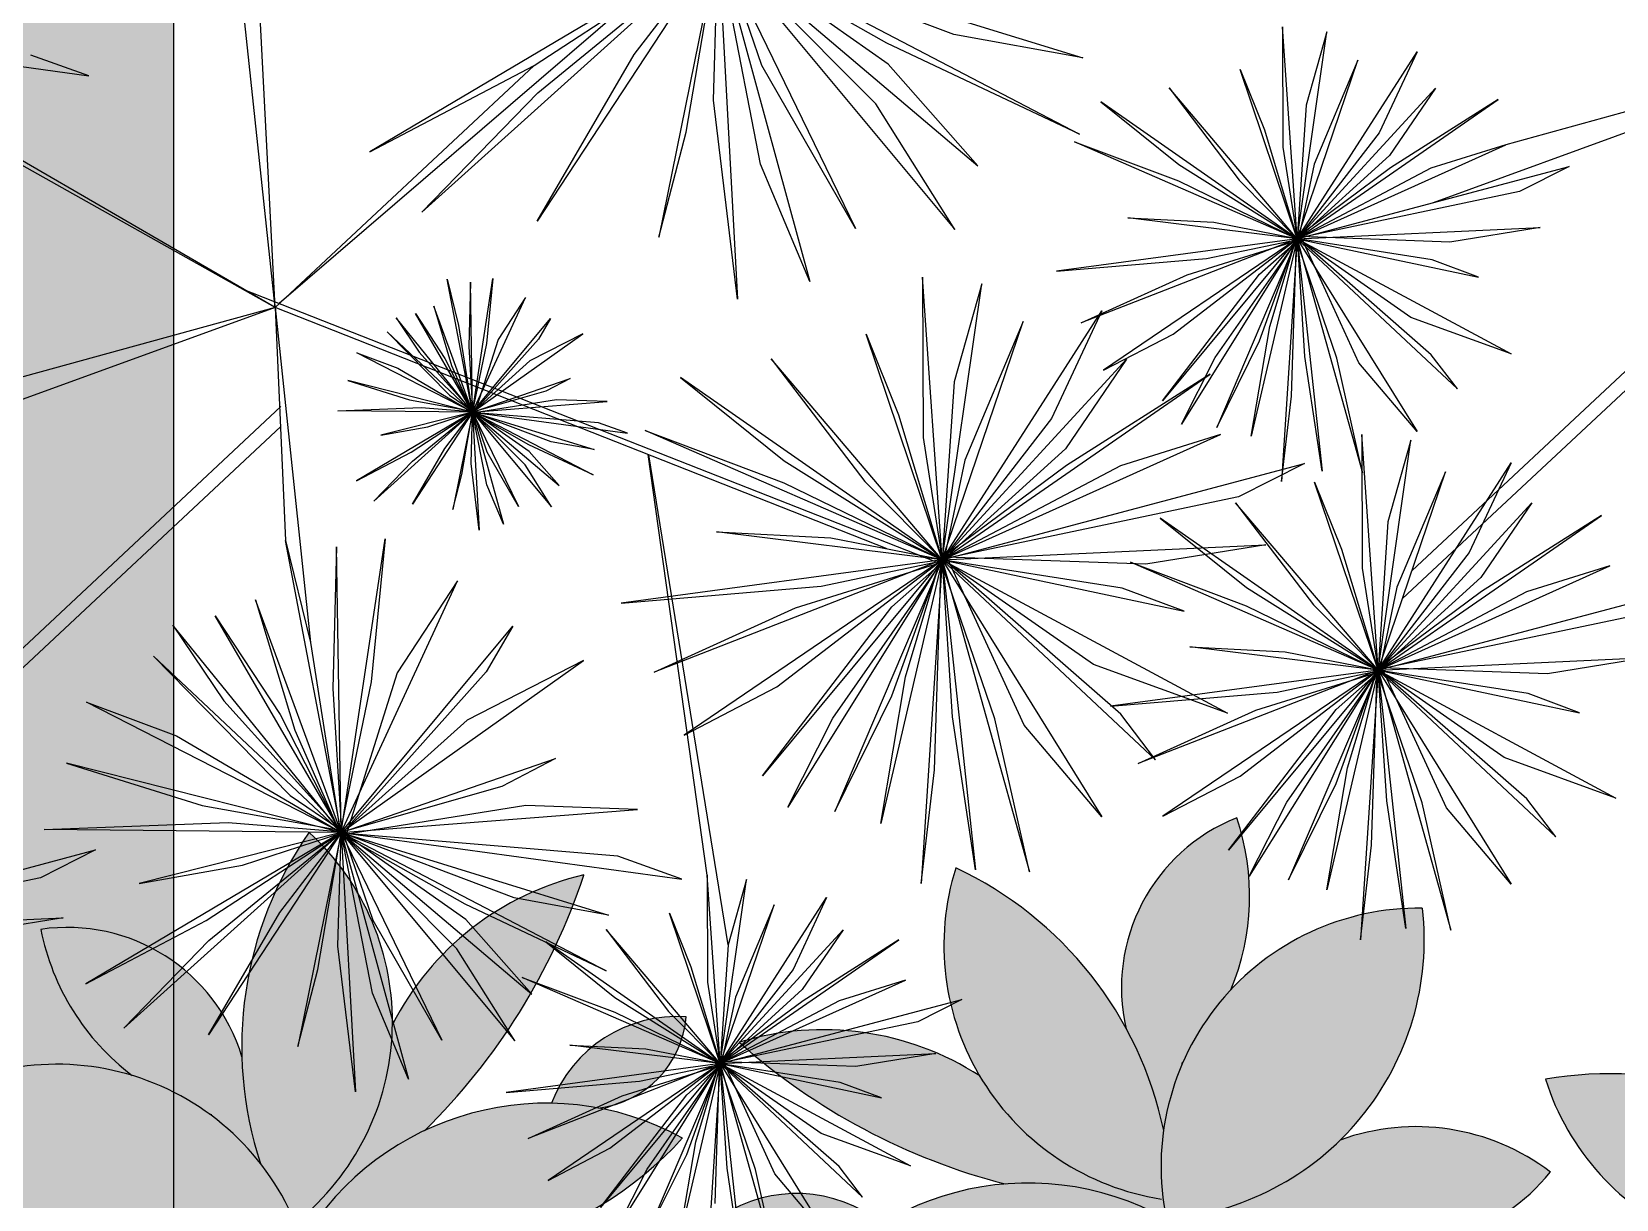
# Model space of a CAD drawing. Header units: inches. Extents: x 1559 to 2285, y -669 to 464.
# Drawn here: x 2061.4 to 2072.13, y 262.08 to 269.99 of the extents above; entities that cross this region are included whole.
import ezdxf

# ---------------------------------------------------------------- set-up
doc = ezdxf.new("R2010")
doc.units = ezdxf.units.IN
doc.header["$MEASUREMENT"] = 0

msp = doc.modelspace()

# ---------------------------------------------------------------- hatches: boundary and pattern name
at = {"true_color": 0x636466}
h = msp.add_hatch(dxfattribs=at)
h.set_pattern_fill('GRAVEL', color=251, scale=15)
h.set_pattern_definition([(228.012788, (-1644.2241, -1828.9148), (-120, -135), [2.01804, -199.78632]), (184.96974, (-1645.5741, -1830.4148), (180, 15), [3.46302, -342.83887]), (132.510447, (-1649.0241, -1830.7148), (150, -165), [2.44182, -241.74049]), (267.273689, (-1654.8741, -1834.4648), (15, 300), [3.15357, -312.20337]), (292.833654, (-1655.0241, -1837.6148), (-75, 180), [3.092325, -306.140597]), (357.273689, (-1653.8241, -1840.4648), (-300, 15), [3.15357, -312.20337]), (37.69424, (-1650.6741, -1840.6148), (-195, -150), [4.170435, -412.87273]), (72.255328, (-1647.3741, -1838.0648), (105, 330), [3.93732, -389.794822]), (121.429566, (-1646.1741, -1834.3148), (-120, 195), [3.16425, -313.261097]), (175.236358, (-1647.8241, -1831.6148), (165, -15), [3.61248, -177.01144]), (222.397438, (-1651.4241, -1831.3148), (-180, -165), [4.67172, -462.500625]), (138.814075, (-1640.0241, -1834.6148), (-105, 90), [1.594515, -157.85767]), (171.469234, (-1641.2241, -1833.5648), (195, -30), [3.033555, -300.32267]), (225, (-1644.224, -1833.115), (-2e-15, -15), [2.121315, -19.09189]), (203.19859, (-1645.2741, -1831.3148), (75, 30), [1.14237, -113.094227]), (291.80141, (-1646.324, -1831.7648), (-15, 45), [1.615545, -79.161927]), (30.963757, (-1645.724, -1833.2648), (45, 30), [2.623935, -84.840343]), (161.56505, (-1643.474, -1831.915), (30, -15), [1.897365, -45.5368]), (16.38954, (-1655.0241, -1831.7648), (150, 45), [2.658, -263.142677]), (70.346176, (-1652.4741, -1831.0148), (-60, -165), [2.229915, -220.761116]), (293.19859, (-1643.4741, -1828.9148), (-30, 75), [2.284725, -111.95187]), (343.61046, (-1642.5741, -1831.0148), (-150, 45), [2.658, -263.142677]), (339.443955, (-1655.0241, -1841.0648), (-75, 30), [2.5632, -125.596856]), (294.77514, (-1652.6241, -1841.9648), (-75, 165), [2.14767, -212.619646]), (66.80141, (-1643.3241, -1843.9148), (30, 75), [2.284725, -111.95187]), (17.354025, (-1642.4241, -1841.8148), (-195, -60), [2.514465, -248.931354]), (69.443955, (-1650.6741, -1843.9148), (-30, -75), [1.2816, -126.878456]), (101.30993, (-1644.224, -1843.9148), (-15, 60), [0.76485, -75.720443]), (165.96376, (-1644.374, -1843.1648), (45, -15), [3.092325, -58.75426]), (186.009006, (-1647.3741, -1842.4148), (150, 15), [2.86575, -283.708848]), (303.69007, (-1645.724, -1834.615), (-15, 30), [2.16333, -51.91994]), (353.157227, (-1644.5241, -1836.4148), (255, -30), [3.77691, -373.91344]), (60.945396, (-1640.7741, -1836.8648), (-60, -105), [1.54434, -152.89011]), (90, (-1640.024, -1835.515), (-15, 15), [0.9, -14.1]), (120.256437, (-1647.6741, -1841.9648), (60, -105), [2.08386, -206.3028]), (48.012788, (-1648.7241, -1840.1648), (120, 135), [4.03608, -197.76828]), (0, (-1646.024, -1837.165), (15, 15), [3.9, -11.1]), (325.304846, (-1642.1241, -1837.1648), (150, -105), [2.37171, -234.799115]), (254.054604, (-1640.1741, -1838.5148), (-15, -60), [2.18403, -107.01762]), (207.645975, (-1640.7741, -1840.6148), (-285, -150), [3.555975, -352.042113]), (175.426079, (-1643.9241, -1842.2648), (-195, 15), [3.761985, -372.4361])])
h.paths.add_polyline_path([(1814.363, 395.63), (1678.363, 395.63), (1678.363, 259.63), (1814.363, 259.63), (1814.363, 277.63), (1874.363, 277.63), (1874.363, 255.63), (1874.944, 255.63), (1874.944, 313.49), (1998.944, 313.49), (1998.944, 283.49), (2032.218, 283.49, -0.125718), (2052.363, 288.636), (2052.363, 249.63), (2058.363, 249.63), (2058.363, 255.63), (2106.363, 255.63), (2106.363, 277.63), (2102.363, 277.63), (2102.363, 268.587), (2102.363, 259.63), (2062.363, 259.63), (2062.363, 273.63), (2102.363, 273.63), (2102.363, 395.63)])
h.paths.add_polyline_path([(2188.954, 378.242), (2221.69, 378.242), (2221.69, 393.22), (2188.954, 393.22)], flags=9)
h.paths.add_polyline_path([(2156.248, 397.231), (2284.658, 397.231), (2284.658, 417.838), (2156.248, 417.838)], flags=9)
at = {"true_color": 0x000000}
h = msp.add_hatch(color=18, dxfattribs=at)
h.dxf.hatch_style = 1
h.paths.add_polyline_path([(2106.363, 277.63), (2058.363, 277.63), (2058.363, 255.63), (2106.363, 255.63)])
h.paths.add_polyline_path([(2102.363, 273.63), (2102.363, 259.63), (2062.363, 259.63), (2062.363, 273.63)], flags=16)
h.paths.add_polyline_path([(1814.363, 273.63), (1814.363, 255.63), (1874.363, 255.63), (1874.363, 277.63), (1818.363, 277.63), (1818.363, 273.63)])
h.paths.add_polyline_path([(1814.363, 273.63), (1814.363, 259.63), (1870.363, 259.63), (1870.363, 273.63)])
at = {"true_color": 0x136734}
h = msp.add_hatch(color=116, dxfattribs=at)
h.dxf.hatch_style = 1
h.paths.add_polyline_path([(2065.14, 264.274, 0.221173), (2063.844, 263.262, -0.225985), (2063.186, 261.917, -0.019444), (2063.233, 261.789, -0.148431), (2064.06, 262.542, 0.119103)])
h.paths.add_polyline_path([(2063.28, 264.563, 0.235627), (2062.95, 262.319, -0.066909), (2063.186, 261.917, 0.461075)])
h.paths.add_polyline_path([(2061.462, 263.906, 0.183321), (2062.08, 262.916, -0.154343), (2062.95, 262.319, -0.072502), (2062.824, 263.041, 0.371194)])
h.paths.add_polyline_path([(2060.679, 262.747, 0.424352), (2063.233, 261.789, 0.019444), (2063.186, 261.917, 0.455475)])
h.paths.add_polyline_path([(2062.27, 261.102, -0.17311), (2063.029, 261.707, -0.145969), (2061.946, 261.666, 0.255984), (2060.822, 260.766, 0.307913)])
h.paths.add_polyline_path([(2063.145, 261.738, 0.521307), (2062.3, 259.526, 0.329874)])
h.paths.add_polyline_path([(2063.755, 260.52, 0.170874), (2064.816, 260.053, 0.306661), (2063.603, 261.687, -0.040666), (2063.199, 261.774, -0.008247), (2063.142, 261.749, -0.18769), (2063.008, 260.312, 0.163365), (2063.522, 259.407, 0.356371)])
h.paths.add_polyline_path([(2065.809, 262.492, 0.403241), (2063.233, 261.789, -0.004913), (2063.199, 261.774, 0.040666), (2063.603, 261.687, 0.244571)])
h.paths.add_polyline_path([(2064.771, 261.808, -0.116948), (2063.603, 261.687, -0.125544), (2064.35, 261.19, 0.278511), (2066.088, 260.926, 0.263173)])
h.paths.add_polyline_path([(2065.834, 263.313, 0.329183), (2064.92, 262.728, -0.041736), (2065.239, 262.695, 0.353816)])
h.paths.add_polyline_path([(2067.822, 262.913, 0.221173), (2066.193, 263.141, 0.119103), (2067.995, 262.181, -0.148431), (2069.087, 261.943, -0.019444), (2069.065, 262.077, -0.225985)])
h.paths.add_polyline_path([(2069.124, 261.946, -0.004913), (2069.087, 261.943, 0.148431), (2067.995, 262.181, 0.24042), (2066.505, 261.263, 0.288103)])
h.paths.add_polyline_path([(2068.419, 260.865, -0.125544), (2068.818, 261.669, -0.116948), (2067.746, 261.19, 0.263173), (2067.046, 259.768, 0.278511)])
h.paths.add_polyline_path([(2069.186, 261.953, -0.008247), (2069.124, 261.946, -0.040666), (2068.818, 261.669, 0.306661), (2068.585, 259.648, 0.170874), (2069.269, 260.582, 0.356371), (2070.028, 259.735, 0.163365), (2070.021, 260.776, -0.18769)])
h.paths.add_polyline_path([(2069.189, 261.943, 0.186272), (2070.021, 260.776, 0.135289), (2071.027, 260.449, 0.521307)])
h.paths.add_polyline_path([(2071.687, 262.262, 0.255984), (2070.264, 262.479, -0.146055), (2069.305, 261.971, -0.172974), (2070.265, 261.829, 0.307913)])
h.paths.add_polyline_path([(2070.82, 264.05, 0.479162), (2069.087, 261.943, 0.004913), (2069.124, 261.946, 0.418566)])
h.paths.add_polyline_path([(2069.563, 264.661, 0.371194), (2068.815, 263.231, -0.072502), (2069.067, 262.543, -0.154343), (2069.523, 263.495, 0.183321)])
h.paths.add_polyline_path([(2067.66, 264.321, 0.461075), (2069.065, 262.077, -0.066909), (2069.067, 262.543, 0.072502), (2068.815, 263.231, 0.160384)])
h.paths.add_polyline_path([(2067.157, 261.912, 0.329183), (2066.073, 261.962, 0.353816), (2066.897, 261.724, -0.041736)])
h.paths.add_polyline_path([(2073.826, 262.241, 0.235627), (2071.654, 262.89, 0.461075), (2074.092, 261.857, -0.066909)], flags=16)
h.paths.add_polyline_path([(2074.187, 261.76, -0.019444), (2074.092, 261.857, -0.225985), (2072.595, 261.829, 0.221173), (2071.129, 261.082, 0.119103), (2073.155, 261.329, -0.148431)], flags=16)
h.paths.add_polyline_path([(2074.215, 261.784, -0.004913), (2074.187, 261.76, 0.403241), (2072.461, 259.722, 0.288103)], flags=16)
h.paths.add_polyline_path([(2072.518, 260.325, -0.041736), (2072.623, 260.628, 0.329183), (2071.707, 260.047, 0.353816)], flags=17)
h.paths.add_polyline_path([(2074.258, 260.495, -0.125544), (2074.123, 261.382, -0.116948), (2073.52, 260.374, 0.263173), (2073.763, 258.808, 0.278511)])
h.paths.add_polyline_path([(2075.117, 260.75, 0.356371), (2076.224, 260.492, 0.163365), (2075.621, 261.34, -0.18769), (2074.262, 261.826, -0.008247), (2074.215, 261.784, -0.040666), (2074.123, 261.382, 0.306661), (2075.092, 259.592, 0.170874)], flags=17)
h.paths.add_polyline_path([(2074.27, 261.819, 0.186272), (2075.621, 261.34, 0.135289), (2076.633, 261.649, 0.521307)], flags=16)
h.paths.add_polyline_path([(2076.134, 263.513, 0.255984), (2074.843, 262.875, -0.146055), (2074.35, 261.908, -0.172974), (2075.217, 262.343, 0.307913)], flags=17)
h.paths.add_polyline_path([(2076.134, 263.513, -0.307913), (2075.217, 262.343, -0.296853), (2076.633, 261.649, -0.135289), (2075.621, 261.34, -0.163365), (2076.224, 260.492, -0.356371), (2075.117, 260.75, -0.170874), (2075.092, 259.592, -0.174402), (2074.258, 260.495, -0.278511), (2073.763, 258.808, -0.263173), (2073.52, 260.374, -0.124074), (2072.461, 259.722, -0.079077), (2072.518, 260.325, -0.353816), (2071.707, 260.047, -0.329183), (2072.623, 260.628, -0.115832), (2073.155, 261.329, -0.119103), (2071.129, 261.082, -0.221173), (2072.595, 261.829, -0.212906), (2071.654, 262.89, -0.160384), (2073.225, 262.66, -0.371194), (2073.017, 264.26, -0.183321), (2073.653, 263.282, -0.210482), (2074.398, 264.48, -0.231382), (2074.843, 262.875, -0.255984)])
h = msp.add_hatch(color=116, dxfattribs=at)
h.dxf.hatch_style = 1
h.paths.add_polyline_path([(2073.826, 262.241, 0.235627), (2071.654, 262.89, 0.461075), (2074.092, 261.857, -0.066909)])
h.paths.add_polyline_path([(2073.155, 261.329, -0.148431), (2074.187, 261.76, -0.019444), (2074.092, 261.857, -0.225985), (2072.595, 261.829, 0.221173), (2071.129, 261.082, 0.119103)])
h.paths.add_polyline_path([(2074.215, 261.784, -0.004913), (2074.187, 261.76, 0.403241), (2072.461, 259.722, 0.288103)])
h.paths.add_polyline_path([(2072.518, 260.325, -0.041736), (2072.623, 260.628, 0.329183), (2071.707, 260.047, 0.353816)])
h.paths.add_polyline_path([(2074.258, 260.495, -0.125544), (2074.123, 261.382, -0.116948), (2073.52, 260.374, 0.263173), (2073.763, 258.808, 0.278511)])
h.paths.add_polyline_path([(2075.117, 260.75, 0.356371), (2076.224, 260.492, 0.163365), (2075.621, 261.34, -0.18769), (2074.262, 261.826, -0.008247), (2074.215, 261.784, -0.040666), (2074.123, 261.382, 0.306661), (2075.092, 259.592, 0.170874)])
h.paths.add_polyline_path([(2074.27, 261.819, 0.329874), (2076.633, 261.649, 0.521307)])
h.paths.add_polyline_path([(2076.134, 263.513, 0.255984), (2074.843, 262.875, -0.146055), (2074.35, 261.908, -0.172974), (2075.217, 262.343, 0.307913)])
h.paths.add_polyline_path([(2076.342, 262.747, 0.424352), (2078.897, 261.789, 0.479162)])
h.paths.add_polyline_path([(2077.125, 263.906, 0.183321), (2077.743, 262.916, -0.154343), (2078.613, 262.319, -0.072502), (2078.488, 263.041, 0.371194)])
h.paths.add_polyline_path([(2078.943, 264.563, 0.235627), (2078.613, 262.319, -0.066909), (2078.849, 261.917, 0.461075)])
h.paths.add_polyline_path([(2080.804, 264.274, 0.221173), (2079.507, 263.262, -0.225985), (2078.849, 261.917, -0.019444), (2078.897, 261.789, -0.148431), (2079.724, 262.542, 0.119103)])
h.paths.add_polyline_path([(2081.473, 262.492, 0.403241), (2078.897, 261.789, -0.004913), (2078.863, 261.774, 0.288103)])
h.paths.add_polyline_path([(2081.497, 263.313, 0.329183), (2080.584, 262.728, -0.041736), (2080.903, 262.695, 0.353816)])
h.paths.add_polyline_path([(2080.435, 261.808, -0.116948), (2079.267, 261.687, -0.125544), (2080.014, 261.19, 0.278511), (2081.752, 260.926, 0.263173)])
h.paths.add_polyline_path([(2079.267, 261.687, -0.040666), (2078.863, 261.774, -0.008247), (2078.805, 261.749, -0.18769), (2078.671, 260.312, 0.163365), (2079.185, 259.407, 0.356371), (2079.419, 260.52, 0.170874), (2080.479, 260.053, 0.306661)])
h.paths.add_polyline_path([(2078.808, 261.738, 0.521307), (2077.964, 259.526, 0.329874)])
h.paths.add_polyline_path([(2078.693, 261.707, -0.145969), (2077.609, 261.666, 0.255984), (2076.486, 260.766, 0.307913), (2077.933, 261.102, -0.17311)])
h.paths.add_polyline_path([(2084.69, 262.241, 0.235627), (2082.518, 262.89, 0.461075), (2084.955, 261.857, -0.066909)])
h.paths.add_polyline_path([(2085.051, 261.76, -0.019444), (2084.955, 261.857, -0.225985), (2083.459, 261.829, 0.221173), (2081.993, 261.082, 0.119103), (2084.019, 261.329, -0.148431)])
h.paths.add_polyline_path([(2085.079, 261.784, -0.004913), (2085.051, 261.76, 0.403241), (2083.325, 259.722, 0.288103)])
h.paths.add_polyline_path([(2083.487, 260.628, 0.329183), (2082.571, 260.047, 0.353816), (2083.382, 260.325, -0.041736)])
h.paths.add_polyline_path([(2085.122, 260.495, -0.125544), (2084.987, 261.382, -0.116948), (2084.384, 260.374, 0.263173), (2084.626, 258.808, 0.278511)])
h.paths.add_polyline_path([(2086.485, 261.34, -0.18769), (2085.126, 261.826, -0.008247), (2085.079, 261.784, -0.040666), (2084.987, 261.382, 0.306661), (2085.956, 259.592, 0.170874), (2085.981, 260.75, 0.356371), (2087.088, 260.492, 0.163365)])
h.paths.add_polyline_path([(2085.134, 261.819, 0.329874), (2087.497, 261.649, 0.521307)])
h.paths.add_polyline_path([(2086.998, 263.513, 0.255984), (2085.707, 262.875, -0.146055), (2085.213, 261.908, -0.172974), (2086.081, 262.343, 0.307913)])
h.paths.add_polyline_path([(2085.262, 264.48, 0.479162), (2085.051, 261.76, 0.424352)])
h.paths.add_polyline_path([(2083.881, 264.26, 0.371194), (2084.089, 262.66, -0.072502), (2084.69, 262.241, -0.154343), (2084.517, 263.282, 0.183321)])
h.paths.add_polyline_path([(2087.206, 262.747, 0.424352), (2089.76, 261.789, 0.479162)])
h.paths.add_polyline_path([(2087.989, 263.906, 0.183321), (2088.607, 262.916, -0.154343), (2089.477, 262.319, -0.072502), (2089.352, 263.041, 0.371194)])
h.paths.add_polyline_path([(2089.807, 264.563, 0.235627), (2089.477, 262.319, -0.066909), (2089.713, 261.917, 0.461075)])
h.paths.add_polyline_path([(2091.668, 264.274, 0.221173), (2090.371, 263.262, -0.225985), (2089.713, 261.917, -0.019444), (2089.76, 261.789, -0.148431), (2090.588, 262.542, 0.119103)])
h.paths.add_polyline_path([(2092.337, 262.492, 0.403241), (2089.76, 261.789, -0.004913), (2089.727, 261.774, 0.288103)])
h.paths.add_polyline_path([(2090.131, 261.687, -0.040666), (2089.727, 261.774, -0.008247), (2089.669, 261.749, -0.18769), (2089.535, 260.312, 0.163365), (2090.049, 259.407, 0.356371), (2090.283, 260.52, 0.170874), (2091.343, 260.053, 0.306661)])
h.paths.add_polyline_path([(2089.672, 261.738, 0.521307), (2088.827, 259.526, 0.329874)])
h.paths.add_polyline_path([(2089.557, 261.707, -0.145969), (2088.473, 261.666, 0.255984), (2087.349, 260.766, 0.307913), (2088.797, 261.102, -0.17311)])
h.paths.add_polyline_path([(2091.298, 261.808, -0.116948), (2090.131, 261.687, -0.125544), (2090.878, 261.19, 0.278511), (2092.616, 260.926, 0.263173)])
h.paths.add_polyline_path([(2092.361, 263.313, 0.329183), (2091.448, 262.728, -0.041736), (2091.767, 262.695, 0.353816)])
h.paths.add_polyline_path([(2094.35, 262.913, 0.221173), (2092.72, 263.141, 0.119103), (2094.522, 262.181, -0.148431), (2095.614, 261.943, -0.019444), (2095.592, 262.077, -0.225985)], flags=16)
h.paths.add_polyline_path([(2094.187, 264.321, 0.461075), (2095.592, 262.077, -0.066909), (2095.595, 262.543, 0.235627)], flags=17)
h.paths.add_polyline_path([(2096.09, 264.661, 0.371194), (2095.342, 263.231, -0.072502), (2095.595, 262.543, -0.154343), (2096.05, 263.495, 0.183321)], flags=17)
h.paths.add_polyline_path([(2097.347, 264.05, 0.479162), (2095.614, 261.943, 0.424352)], flags=17)
h.paths.add_polyline_path([(2098.214, 262.262, 0.255984), (2096.791, 262.479, -0.146055), (2095.833, 261.971, -0.172974), (2096.793, 261.829, 0.307913)], flags=17)
h.paths.add_polyline_path([(2096.791, 262.479, -0.255984), (2098.214, 262.262, -0.307913), (2096.793, 261.829, -0.296853), (2097.554, 260.449, -0.135289), (2096.548, 260.776, -0.163365), (2096.555, 259.735, -0.356371), (2095.797, 260.582, -0.170874), (2095.112, 259.648, -0.174402), (2094.947, 260.865, -0.278511), (2093.573, 259.768, -0.263173), (2094.273, 261.19, -0.124074), (2093.032, 261.263, -0.079077), (2093.424, 261.724, -0.353816), (2092.601, 261.962, -0.329183), (2093.684, 261.912, -0.115832), (2094.522, 262.181, -0.119103), (2092.72, 263.141, -0.221173), (2094.35, 262.913, -0.212906), (2094.187, 264.321, -0.160384), (2095.342, 263.231, -0.371194), (2096.09, 264.661, -0.183321), (2096.05, 263.495, 0.154343), (2095.595, 262.543, 0.066909), (2095.592, 262.077, 0.019444), (2095.614, 261.943, 0.148431), (2094.522, 262.181, 0.24042), (2093.032, 261.263, 0.244571), (2095.345, 261.669, 0.306661), (2095.112, 259.648, 0.170874), (2095.797, 260.582, 0.356371), (2096.555, 259.735, 0.163365), (2096.548, 260.776, -0.186272), (2095.716, 261.943, -0.020704), (2095.833, 261.971, 0.146055)])

# ---------------------------------------------------------------- linework, layer by layer
at = {"color": 7, "true_color": 0xffffff}
msp.add_line((2062.363, 259.63), (2062.363, 273.63), dxfattribs=at)
at = {"color": 14, "true_color": 0xa30000}
for p, q in [((2063.05, 268.12), (2062.855, 271.91)), ((2063.05, 268.12), (2062.735, 271.072)), ((2066.05, 270.573), (2063.69, 269.175)), ((2066.05, 270.573), (2064.043, 268.765)), ((2064.803, 269.76), (2066.05, 270.573)), ((2066.05, 270.573), (2064.824, 268.705)), ((2064.828, 269.575), (2066.05, 270.573)), ((2065.482, 269.835), (2066.05, 270.573)), ((2066.05, 270.573), (2065.648, 268.596)), ((2065.834, 269.307), (2066.05, 270.573)), ((2066.019, 269.525), (2066.05, 270.573)), ((2067.646, 269.969), (2066.05, 270.573)), ((2067.118, 269.5), (2066.05, 270.573)), ((2066.338, 269.09), (2066.05, 270.573)), ((2066.05, 270.573), (2067.653, 268.648)), ((2066.05, 270.573), (2068.52, 269.811)), ((2066.05, 270.573), (2066.672, 268.295)), ((2066.05, 270.573), (2068.497, 269.294)), ((2066.05, 270.573), (2067.81, 269.079)), ((2066.05, 270.573), (2066.182, 268.177)), ((2066.05, 270.573), (2066.98, 268.656)), ((2066.346, 269.76), (2066.064, 270.578)), ((2067.202, 269.768), (2066.067, 270.568)), ((2067.193, 269.911), (2066.076, 270.542)), ((2065.426, 270.167), (2063.077, 268.146)), ((2059.691, 269.976), (2061.788, 269.69)), ((2068.52, 269.811), (2067.646, 269.969)), ((2069.873, 270.022), (2069.876, 269.207)), ((2069.972, 268.586), (2069.873, 270.022)), ((2069.972, 268.586), (2070.173, 269.988)), ((2070.173, 269.988), (2070.033, 269.49)), ((2068.497, 269.294), (2067.193, 269.911)), ((2069.972, 268.586), (2070.784, 269.851)), ((2070.784, 269.851), (2070.528, 269.304)), ((2073.783, 269.882), (2070.893, 268.83)), ((2073.783, 269.882), (2071.386, 269.223)), ((2061.788, 269.69), (2061.394, 269.83)), ((2064.803, 269.76), (2063.05, 268.12)), ((2063.69, 269.175), (2064.803, 269.76)), ((2064.824, 268.705), (2065.482, 269.835)), ((2066.98, 268.656), (2066.346, 269.76)), ((2067.81, 269.079), (2067.202, 269.768)), ((2069.586, 269.733), (2069.75, 269.323)), ((2069.972, 268.586), (2069.586, 269.733)), ((2069.972, 268.586), (2070.384, 269.796)), ((2070.384, 269.796), (2070.088, 269.092)), ((2063.05, 268.12), (2060.506, 269.549)), ((2064.043, 268.765), (2064.828, 269.575)), ((2066.182, 268.177), (2066.019, 269.525)), ((2069.104, 269.607), (2069.579, 268.983)), ((2069.972, 268.586), (2069.104, 269.607)), ((2069.972, 268.586), (2070.909, 269.606)), ((2069.972, 268.586), (2071.334, 269.529)), ((2070.909, 269.606), (2070.598, 269.15)), ((2071.334, 269.529), (2070.604, 269.065)), ((2067.653, 268.648), (2067.118, 269.5)), ((2068.643, 269.513), (2069.17, 269.089)), ((2069.972, 268.586), (2068.643, 269.513)), ((2070.033, 269.49), (2069.972, 268.586)), ((2065.648, 268.596), (2065.834, 269.307)), ((2069.75, 269.323), (2069.972, 268.586)), ((2070.528, 269.304), (2069.972, 268.586)), ((2068.463, 269.243), (2069.169, 268.977)), ((2069.972, 268.586), (2068.463, 269.243)), ((2069.876, 269.207), (2069.972, 268.586)), ((2069.972, 268.586), (2071.386, 269.223)), ((2073.821, 269.211), (2070.748, 266.335)), ((2071.386, 269.223), (2070.878, 269.064)), ((2063.05, 268.12), (2061.322, 269.123)), ((2066.672, 268.295), (2066.338, 269.09)), ((2069.17, 269.089), (2069.972, 268.586)), ((2070.088, 269.092), (2069.981, 268.584)), ((2070.598, 269.15), (2069.982, 268.59)), ((2069.579, 268.983), (2069.972, 268.586)), ((2069.972, 268.586), (2071.814, 269.075)), ((2070.878, 269.064), (2069.972, 268.586)), ((2070.604, 269.065), (2069.985, 268.606)), ((2073.821, 269.076), (2070.685, 266.147)), ((2071.814, 269.075), (2071.478, 268.905)), ((2069.169, 268.977), (2069.972, 268.586)), ((2071.478, 268.905), (2070.022, 268.599)), ((2068.826, 268.727), (2069.407, 268.698)), ((2069.972, 268.586), (2068.826, 268.727)), ((2069.407, 268.698), (2069.981, 268.586)), ((2069.972, 268.586), (2071.617, 268.662)), ((2071.617, 268.662), (2071.006, 268.563)), ((2069.972, 268.586), (2068.341, 268.366)), ((2069.972, 268.586), (2068.509, 268.015)), ((2069.972, 268.586), (2068.661, 267.694)), ((2069.972, 268.586), (2069.06, 267.488)), ((2069.132, 267.94), (2069.972, 268.586)), ((2069.972, 268.586), (2069.188, 267.33)), ((2069.227, 268.342), (2069.965, 268.572)), ((2069.358, 268.452), (2069.963, 268.579)), ((2069.416, 267.781), (2069.969, 268.572)), ((2069.972, 268.586), (2069.427, 267.307)), ((2069.972, 268.586), (2069.661, 267.247)), ((2069.717, 267.894), (2069.959, 268.564)), ((2069.717, 268.346), (2069.963, 268.563)), ((2069.786, 267.991), (2069.965, 268.585)), ((2069.972, 268.586), (2069.865, 266.94)), ((2069.933, 267.519), (2069.967, 268.579)), ((2070.241, 267.777), (2069.963, 268.59)), ((2069.972, 268.586), (2070.141, 267.01)), ((2069.972, 268.586), (2071.422, 267.806)), ((2069.972, 268.586), (2070.784, 267.28)), ((2069.972, 268.586), (2070.415, 267)), ((2069.972, 268.586), (2071.057, 267.569)), ((2069.972, 268.586), (2071.201, 268.326)), ((2070.025, 267.788), (2069.976, 268.553)), ((2070.741, 268.053), (2069.981, 268.584)), ((2070.887, 268.442), (2069.981, 268.584)), ((2070.389, 267.745), (2069.992, 268.611)), ((2071.006, 268.563), (2069.993, 268.6)), ((2070.879, 267.8), (2069.998, 268.572)), ((2068.341, 268.366), (2069.358, 268.452)), ((2068.509, 268.015), (2069.227, 268.342)), ((2069.06, 267.488), (2069.717, 268.346)), ((2071.201, 268.326), (2070.887, 268.442)), ((2067.53, 266.395), (2062.833, 268.242)), ((2064.215, 268.311), (2064.292, 267.997)), ((2064.387, 267.411), (2064.215, 268.311)), ((2064.372, 268.291), (2064.362, 267.855)), ((2064.387, 267.411), (2064.372, 268.291)), ((2064.387, 267.411), (2064.523, 268.316)), ((2064.523, 268.316), (2064.48, 267.875)), ((2067.434, 268.325), (2067.439, 267.239)), ((2067.567, 266.41), (2067.434, 268.325)), ((2067.567, 266.41), (2067.835, 268.28)), ((2067.835, 268.28), (2067.649, 267.616)), ((2064.124, 268.128), (2064.244, 267.726)), ((2064.387, 267.411), (2064.124, 268.128)), ((2064.387, 267.411), (2064.745, 268.187)), ((2064.745, 268.187), (2064.559, 267.903)), ((2063.05, 268.12), (2060.159, 267.068)), ((2063.05, 268.12), (2060.652, 267.461)), ((2063.05, 268.12), (2063.289, 265.85)), ((2063.05, 268.12), (2063.119, 266.541)), ((2067.196, 266.485), (2063.05, 268.12)), ((2063.869, 268.05), (2064.025, 267.816)), ((2064.387, 267.411), (2063.869, 268.05)), ((2063.999, 268.079), (2064.199, 267.775)), ((2064.387, 267.411), (2063.999, 268.079)), ((2064.387, 267.411), (2064.915, 268.046)), ((2064.915, 268.046), (2064.833, 267.906)), ((2067.567, 266.41), (2068.649, 268.097)), ((2067.567, 266.41), (2068.116, 268.024)), ((2068.116, 268.024), (2067.722, 267.085)), ((2068.649, 268.097), (2068.309, 267.367)), ((2071.422, 267.806), (2070.741, 268.053)), ((2063.809, 267.954), (2064.23, 267.526)), ((2064.387, 267.411), (2063.809, 267.954)), ((2064.292, 267.997), (2064.384, 267.414)), ((2064.387, 267.411), (2065.133, 267.941)), ((2064.833, 267.906), (2064.4, 267.42)), ((2065.133, 267.941), (2064.774, 267.758)), ((2067.052, 267.94), (2067.271, 267.393)), ((2067.567, 266.41), (2067.052, 267.94)), ((2068.661, 267.694), (2069.132, 267.94)), ((2069.661, 267.247), (2069.786, 267.991)), ((2063.603, 267.812), (2063.88, 267.709)), ((2064.387, 267.411), (2063.603, 267.812)), ((2064.025, 267.816), (2064.385, 267.418)), ((2064.362, 267.855), (2064.387, 267.429)), ((2064.48, 267.875), (2064.383, 267.408)), ((2064.559, 267.903), (2064.4, 267.399)), ((2069.427, 267.307), (2069.717, 267.894)), ((2071.057, 267.569), (2070.879, 267.8)), ((2063.88, 267.709), (2064.387, 267.411)), ((2064.199, 267.775), (2064.378, 267.422)), ((2064.244, 267.726), (2064.383, 267.411)), ((2064.774, 267.758), (2064.392, 267.413)), ((2066.409, 267.772), (2067.043, 266.94)), ((2067.567, 266.41), (2066.409, 267.772)), ((2067.567, 266.41), (2068.816, 267.77)), ((2068.816, 267.77), (2068.402, 267.163)), ((2069.188, 267.33), (2069.416, 267.781)), ((2070.141, 267.01), (2070.025, 267.788)), ((2070.415, 267), (2070.241, 267.777)), ((2070.784, 267.28), (2070.389, 267.745)), ((2063.542, 267.625), (2063.96, 267.494)), ((2064.387, 267.411), (2063.542, 267.625)), ((2064.387, 267.411), (2065.047, 267.639)), ((2065.047, 267.639), (2064.882, 267.553)), ((2065.795, 267.646), (2066.498, 267.081)), ((2067.567, 266.41), (2065.795, 267.646)), ((2067.567, 266.41), (2069.383, 267.667)), ((2067.649, 267.616), (2067.567, 266.41)), ((2069.383, 267.667), (2068.409, 267.049)), ((2063.96, 267.494), (2064.383, 267.418)), ((2064.23, 267.526), (2064.38, 267.423)), ((2064.387, 267.411), (2065.299, 267.482)), ((2064.882, 267.553), (2064.392, 267.413)), ((2064.956, 267.495), (2064.4, 267.405)), ((2065.299, 267.482), (2064.956, 267.495)), ((2069.865, 266.94), (2069.933, 267.519)), ((2063.088, 267.449), (2060.015, 264.573)), ((2063.473, 267.42), (2064.039, 267.442)), ((2064.387, 267.411), (2063.473, 267.42)), ((2064.387, 267.411), (2063.6, 266.945)), ((2064.387, 267.411), (2063.718, 266.808)), ((2064.387, 267.411), (2063.765, 267.254)), ((2063.971, 267.14), (2064.387, 267.411)), ((2064.387, 267.411), (2063.979, 266.788)), ((2063.98, 267.079), (2064.387, 267.411)), ((2064.039, 267.442), (2064.382, 267.414)), ((2064.083, 267.31), (2064.392, 267.412)), ((2064.198, 267.165), (2064.387, 267.411)), ((2064.387, 267.411), (2064.253, 266.752)), ((2064.315, 266.989), (2064.387, 267.411)), ((2064.377, 267.062), (2064.387, 267.411)), ((2064.919, 267.21), (2064.387, 267.411)), ((2064.743, 267.053), (2064.387, 267.411)), ((2064.483, 266.917), (2064.387, 267.411)), ((2064.387, 267.411), (2064.922, 266.769)), ((2064.387, 267.411), (2065.21, 267.157)), ((2064.387, 267.411), (2064.595, 266.652)), ((2064.387, 267.411), (2065.203, 266.985)), ((2064.387, 267.411), (2064.974, 266.913)), ((2064.387, 267.411), (2064.431, 266.612)), ((2064.387, 267.411), (2064.697, 266.772)), ((2064.387, 267.411), (2065.436, 267.268)), ((2064.486, 267.14), (2064.392, 267.413)), ((2064.771, 267.143), (2064.393, 267.409)), ((2064.768, 267.19), (2064.396, 267.401)), ((2065.239, 267.338), (2064.416, 267.407)), ((2067.271, 267.393), (2067.567, 266.41)), ((2063.088, 267.314), (2059.952, 264.385)), ((2063.765, 267.254), (2064.083, 267.31)), ((2065.436, 267.268), (2065.239, 267.338)), ((2065.555, 267.286), (2066.496, 266.932)), ((2067.567, 266.41), (2065.555, 267.286)), ((2068.309, 267.367), (2067.567, 266.41)), ((2063.979, 266.788), (2064.198, 267.165)), ((2065.203, 266.985), (2064.768, 267.19)), ((2065.21, 267.157), (2064.919, 267.21)), ((2067.439, 267.239), (2067.567, 266.41)), ((2067.567, 266.41), (2069.452, 267.259)), ((2068.402, 267.163), (2067.58, 266.416)), ((2069.452, 267.259), (2068.775, 267.047)), ((2070.409, 267.258), (2070.412, 266.353)), ((2070.52, 265.662), (2070.409, 267.258)), ((2070.52, 265.662), (2070.743, 267.221)), ((2070.743, 267.221), (2070.587, 266.668)), ((2063.6, 266.945), (2063.971, 267.14)), ((2063.718, 266.808), (2063.98, 267.079)), ((2064.431, 266.612), (2064.377, 267.062)), ((2064.697, 266.772), (2064.486, 267.14)), ((2064.922, 266.769), (2064.743, 267.053)), ((2064.974, 266.913), (2064.771, 267.143)), ((2065.975, 264.273), (2065.577, 267.123)), ((2066.118, 263.801), (2065.581, 267.122)), ((2066.498, 267.081), (2067.567, 266.41)), ((2067.567, 266.41), (2070.022, 267.062)), ((2068.775, 267.047), (2067.567, 266.41)), ((2067.722, 267.085), (2067.578, 266.407)), ((2068.409, 267.049), (2067.585, 266.437)), ((2070.022, 267.062), (2069.574, 266.836)), ((2070.52, 265.662), (2071.421, 267.068)), ((2071.421, 267.068), (2071.137, 266.46)), ((2064.253, 266.752), (2064.315, 266.989)), ((2070.52, 265.662), (2070.977, 267.007)), ((2070.977, 267.007), (2070.648, 266.225)), ((2064.595, 266.652), (2064.483, 266.917)), ((2066.496, 266.932), (2067.567, 266.41)), ((2067.043, 266.94), (2067.567, 266.41)), ((2069.574, 266.836), (2067.633, 266.427)), ((2070.09, 266.937), (2070.272, 266.482)), ((2070.52, 265.662), (2070.09, 266.937)), ((2069.554, 266.797), (2070.083, 266.104)), ((2070.52, 265.662), (2069.554, 266.797)), ((2070.52, 265.662), (2071.561, 266.796)), ((2071.561, 266.796), (2071.215, 266.29)), ((2069.043, 266.693), (2069.629, 266.222)), ((2070.52, 265.662), (2069.043, 266.693)), ((2070.52, 265.662), (2072.033, 266.71)), ((2070.587, 266.668), (2070.52, 265.662)), ((2072.033, 266.71), (2071.221, 266.195)), ((2063.119, 266.541), (2063.289, 265.85)), ((2063.497, 264.562), (2063.119, 266.541)), ((2063.497, 264.562), (2063.795, 266.552)), ((2063.795, 266.552), (2063.7, 265.583)), ((2066.039, 266.599), (2066.813, 266.56)), ((2067.567, 266.41), (2066.039, 266.599)), ((2066.813, 266.56), (2067.579, 266.41)), ((2067.567, 266.41), (2069.76, 266.511)), ((2069.76, 266.511), (2068.946, 266.38)), ((2063.464, 266.498), (2063.441, 265.538)), ((2063.497, 264.562), (2063.464, 266.498)), ((2067.567, 266.41), (2065.392, 266.117)), ((2067.567, 266.41), (2065.617, 265.649)), ((2067.567, 266.41), (2065.819, 265.221)), ((2067.567, 266.41), (2066.351, 264.946)), ((2066.447, 265.55), (2067.567, 266.41)), ((2067.567, 266.41), (2066.522, 264.735)), ((2067.567, 266.41), (2066.84, 264.705)), ((2067.567, 266.41), (2067.152, 264.624)), ((2067.319, 265.616), (2067.557, 266.409)), ((2067.567, 266.41), (2067.425, 264.216)), ((2067.925, 265.332), (2067.555, 266.415)), ((2067.567, 266.41), (2067.793, 264.309)), ((2067.567, 266.41), (2069.5, 265.37)), ((2067.567, 266.41), (2068.65, 264.669)), ((2067.567, 266.41), (2068.158, 264.296)), ((2067.567, 266.41), (2069.013, 265.054)), ((2067.567, 266.41), (2069.206, 266.063)), ((2068.592, 265.7), (2067.578, 266.407)), ((2068.787, 266.218), (2067.578, 266.407)), ((2068.123, 265.29), (2067.593, 266.443)), ((2068.946, 266.38), (2067.594, 266.429)), ((2070.272, 266.482), (2070.52, 265.662)), ((2071.137, 266.46), (2070.52, 265.662)), ((2066.573, 266.085), (2067.558, 266.392)), ((2066.748, 266.232), (2067.555, 266.401)), ((2066.826, 265.337), (2067.563, 266.392)), ((2067.226, 265.488), (2067.549, 266.381)), ((2067.227, 266.091), (2067.554, 266.38)), ((2067.515, 264.988), (2067.56, 266.401)), ((2067.638, 265.346), (2067.572, 266.367)), ((2068.777, 265.363), (2067.601, 266.392)), ((2068.843, 266.393), (2069.627, 266.098)), ((2070.52, 265.662), (2068.843, 266.393)), ((2070.412, 266.353), (2070.52, 265.662)), ((2070.52, 265.662), (2072.09, 266.37)), ((2072.09, 266.37), (2071.526, 266.194)), ((2063.497, 264.562), (2064.284, 266.268)), ((2064.284, 266.268), (2063.876, 265.644)), ((2065.392, 266.117), (2066.748, 266.232)), ((2069.206, 266.063), (2068.787, 266.218)), ((2069.629, 266.222), (2070.52, 265.662)), ((2070.52, 265.662), (2072.566, 266.206)), ((2071.526, 266.194), (2070.52, 265.662)), ((2070.648, 266.225), (2070.529, 265.66)), ((2071.215, 266.29), (2070.53, 265.667)), ((2071.221, 266.195), (2070.534, 265.685)), ((2062.917, 266.139), (2063.182, 265.256)), ((2063.497, 264.562), (2062.917, 266.139)), ((2065.617, 265.649), (2066.573, 266.085)), ((2066.351, 264.946), (2067.227, 266.091)), ((2069.627, 266.098), (2070.52, 265.662)), ((2070.083, 266.104), (2070.52, 265.662)), ((2062.643, 266.031), (2063.083, 265.362)), ((2063.497, 264.562), (2062.643, 266.031)), ((2072.192, 266.017), (2070.575, 265.677)), ((2062.356, 265.967), (2062.701, 265.454)), ((2063.497, 264.562), (2062.356, 265.967)), ((2063.497, 264.562), (2064.659, 265.96)), ((2064.659, 265.96), (2064.479, 265.652)), ((2063.289, 265.85), (2063.49, 264.569)), ((2069.246, 265.82), (2069.891, 265.787)), ((2070.52, 265.662), (2069.246, 265.82)), ((2069.891, 265.787), (2070.529, 265.663)), ((2062.225, 265.756), (2063.151, 264.814)), ((2063.497, 264.562), (2062.225, 265.756)), ((2063.497, 264.562), (2065.138, 265.727)), ((2064.479, 265.652), (2063.526, 264.583)), ((2065.138, 265.727), (2064.349, 265.324)), ((2069.5, 265.37), (2068.592, 265.7)), ((2070.52, 265.662), (2068.707, 265.418)), ((2070.52, 265.662), (2068.894, 265.029)), ((2070.52, 265.662), (2069.063, 264.672)), ((2070.52, 265.662), (2069.506, 264.443)), ((2069.586, 264.945), (2070.52, 265.662)), ((2070.52, 265.662), (2069.648, 264.267)), ((2069.837, 265.514), (2070.509, 265.655)), ((2070.52, 265.662), (2069.914, 264.242)), ((2070.52, 265.662), (2070.174, 264.174)), ((2070.313, 265.001), (2070.511, 265.661)), ((2070.52, 265.662), (2070.401, 263.834)), ((2070.476, 264.477), (2070.514, 265.655)), ((2070.818, 264.764), (2070.51, 265.667)), ((2070.52, 265.662), (2072.347, 265.747)), ((2070.52, 265.662), (2070.708, 263.912)), ((2070.52, 265.662), (2072.13, 264.796)), ((2070.52, 265.662), (2071.422, 264.212)), ((2070.52, 265.662), (2071.012, 263.901)), ((2070.52, 265.662), (2071.725, 264.532)), ((2070.52, 265.662), (2071.885, 265.374)), ((2071.374, 265.071), (2070.529, 265.66)), ((2071.536, 265.503), (2070.529, 265.66)), ((2070.983, 264.729), (2070.541, 265.69)), ((2071.668, 265.637), (2070.542, 265.678)), ((2072.347, 265.747), (2071.668, 265.637)), ((2063.7, 265.583), (2063.487, 264.556)), ((2063.876, 265.644), (2063.525, 264.534)), ((2065.819, 265.221), (2066.447, 265.55)), ((2067.152, 264.624), (2067.319, 265.616)), ((2069.691, 265.391), (2070.512, 265.647)), ((2069.902, 264.768), (2070.516, 265.648)), ((2070.236, 264.894), (2070.505, 265.638)), ((2070.236, 265.396), (2070.509, 265.637)), ((2070.579, 264.776), (2070.523, 265.626)), ((2071.528, 264.79), (2070.548, 265.647)), ((2061.772, 265.445), (2062.381, 265.218)), ((2063.497, 264.562), (2061.772, 265.445)), ((2062.701, 265.454), (2063.491, 264.578)), ((2063.441, 265.538), (2063.496, 264.602)), ((2066.84, 264.705), (2067.226, 265.488)), ((2068.707, 265.418), (2069.837, 265.514)), ((2071.885, 265.374), (2071.536, 265.503)), ((2063.083, 265.362), (2063.478, 264.586)), ((2066.522, 264.735), (2066.826, 265.337)), ((2067.793, 264.309), (2067.638, 265.346)), ((2068.158, 264.296), (2067.925, 265.332)), ((2069.013, 265.054), (2068.777, 265.363)), ((2068.894, 265.029), (2069.691, 265.391)), ((2069.506, 264.443), (2070.236, 265.396)), ((2063.182, 265.256), (2063.488, 264.562)), ((2064.349, 265.324), (2063.507, 264.566)), ((2068.65, 264.669), (2068.123, 265.29)), ((2062.381, 265.218), (2063.497, 264.562)), ((2061.637, 265.033), (2062.556, 264.745)), ((2063.497, 264.562), (2061.637, 265.033)), ((2063.497, 264.562), (2064.948, 265.063)), ((2064.948, 265.063), (2064.585, 264.875)), ((2072.13, 264.796), (2071.374, 265.071)), ((2067.425, 264.216), (2067.515, 264.988)), ((2069.063, 264.672), (2069.586, 264.945)), ((2070.174, 264.174), (2070.313, 265.001)), ((2063.151, 264.814), (2063.482, 264.588)), ((2064.585, 264.875), (2063.507, 264.566)), ((2069.914, 264.242), (2070.236, 264.894)), ((2062.556, 264.745), (2063.487, 264.578)), ((2063.497, 264.562), (2065.503, 264.718)), ((2064.748, 264.746), (2063.524, 264.548)), ((2065.503, 264.718), (2064.748, 264.746)), ((2069.648, 264.267), (2069.902, 264.768)), ((2070.708, 263.912), (2070.579, 264.776)), ((2071.012, 263.901), (2070.818, 264.764)), ((2071.422, 264.212), (2070.983, 264.729)), ((2071.725, 264.532), (2071.528, 264.79)), ((2061.485, 264.582), (2062.732, 264.631)), ((2063.497, 264.562), (2061.485, 264.582)), ((2062.732, 264.631), (2063.485, 264.569)), ((2063.497, 264.562), (2061.766, 263.537)), ((2063.497, 264.562), (2062.025, 263.236)), ((2063.497, 264.562), (2062.129, 264.217)), ((2062.582, 263.966), (2063.497, 264.562)), ((2063.497, 264.562), (2062.598, 263.192)), ((2062.601, 263.83), (2063.497, 264.562)), ((2062.828, 264.34), (2063.508, 264.563)), ((2063.081, 264.021), (2063.497, 264.562)), ((2063.497, 264.562), (2063.202, 263.112)), ((2063.339, 263.634), (2063.497, 264.562)), ((2063.474, 263.793), (2063.497, 264.562)), ((2064.668, 264.119), (2063.497, 264.562)), ((2064.28, 263.775), (2063.497, 264.562)), ((2063.708, 263.474), (2063.497, 264.562)), ((2063.497, 264.562), (2064.673, 263.15)), ((2063.497, 264.562), (2065.308, 264.003)), ((2063.497, 264.562), (2063.953, 262.891)), ((2063.497, 264.562), (2065.292, 263.624)), ((2063.497, 264.562), (2064.788, 263.466)), ((2063.497, 264.562), (2063.594, 262.805)), ((2063.497, 264.562), (2064.179, 263.156)), ((2063.497, 264.562), (2065.804, 264.247)), ((2063.714, 263.966), (2063.507, 264.566)), ((2064.342, 263.972), (2063.51, 264.558)), ((2064.336, 264.076), (2063.516, 264.539)), ((2065.371, 264.402), (2063.559, 264.554)), ((2070.401, 263.834), (2070.476, 264.477)), ((2059.786, 263.9), (2061.832, 264.444)), ((2061.832, 264.444), (2061.459, 264.255)), ((2065.804, 264.247), (2065.371, 264.402)), ((2062.129, 264.217), (2062.828, 264.34)), ((2065.975, 264.273), (2065.978, 263.549)), ((2066.064, 262.996), (2065.975, 264.273)), ((2061.459, 264.255), (2059.841, 263.915)), ((2066.064, 262.996), (2066.243, 264.243)), ((2066.243, 264.243), (2066.118, 263.801)), ((2065.292, 263.624), (2064.336, 264.076)), ((2065.308, 264.003), (2064.668, 264.119)), ((2066.064, 262.996), (2066.785, 264.121)), ((2066.064, 262.996), (2066.429, 264.072)), ((2066.429, 264.072), (2066.167, 263.446)), ((2066.785, 264.121), (2066.558, 263.635)), ((2059.786, 263.9), (2061.613, 263.985)), ((2061.613, 263.985), (2060.935, 263.875)), ((2061.766, 263.537), (2062.582, 263.966)), ((2062.598, 263.192), (2063.081, 264.021)), ((2064.179, 263.156), (2063.714, 263.966)), ((2064.788, 263.466), (2064.342, 263.972)), ((2065.72, 264.016), (2065.866, 263.652)), ((2066.064, 262.996), (2065.72, 264.016)), ((2062.025, 263.236), (2062.601, 263.83)), ((2065.292, 263.904), (2065.714, 263.349)), ((2066.064, 262.996), (2065.292, 263.904)), ((2066.064, 262.996), (2066.897, 263.903)), ((2066.064, 262.996), (2067.274, 263.835)), ((2066.897, 263.903), (2066.62, 263.498)), ((2067.274, 263.835), (2066.625, 263.422)), ((2063.594, 262.805), (2063.474, 263.793)), ((2064.673, 263.15), (2064.28, 263.775)), ((2064.882, 263.821), (2065.351, 263.444)), ((2066.064, 262.996), (2064.882, 263.821)), ((2066.118, 263.801), (2066.064, 262.996)), ((2063.202, 263.112), (2063.339, 263.634)), ((2065.866, 263.652), (2066.064, 262.996)), ((2066.558, 263.635), (2066.064, 262.996)), ((2064.722, 263.58), (2065.35, 263.344)), ((2066.064, 262.996), (2064.722, 263.58)), ((2065.978, 263.549), (2066.064, 262.996)), ((2066.064, 262.996), (2067.32, 263.562)), ((2067.32, 263.562), (2066.869, 263.421)), ((2063.953, 262.891), (2063.708, 263.474)), ((2065.351, 263.444), (2066.064, 262.996)), ((2066.064, 262.996), (2067.701, 263.431)), ((2066.869, 263.421), (2066.064, 262.996)), ((2066.167, 263.446), (2066.071, 262.995)), ((2066.62, 263.498), (2066.072, 263)), ((2066.625, 263.422), (2066.075, 263.014)), ((2067.701, 263.431), (2067.402, 263.28)), ((2065.35, 263.344), (2066.064, 262.996)), ((2065.714, 263.349), (2066.064, 262.996)), ((2067.402, 263.28), (2066.108, 263.008)), ((2065.045, 263.122), (2065.561, 263.096)), ((2066.064, 262.996), (2065.045, 263.122)), ((2065.561, 263.096), (2066.072, 262.997)), ((2066.064, 262.996), (2064.614, 262.801)), ((2066.064, 262.996), (2064.764, 262.489)), ((2066.064, 262.996), (2064.898, 262.204)), ((2066.064, 262.996), (2065.253, 262.021)), ((2065.317, 262.423), (2066.064, 262.996)), ((2066.064, 262.996), (2065.367, 261.88)), ((2065.401, 262.779), (2066.058, 262.984)), ((2065.518, 262.878), (2066.056, 262.99)), ((2065.57, 262.281), (2066.061, 262.985)), ((2066.064, 262.996), (2065.579, 261.86)), ((2066.064, 262.996), (2065.787, 261.806)), ((2065.837, 262.381), (2066.052, 262.977)), ((2065.837, 262.784), (2066.055, 262.976)), ((2065.899, 262.467), (2066.057, 262.995)), ((2066.064, 262.996), (2065.969, 261.534)), ((2066.029, 262.048), (2066.059, 262.991)), ((2066.302, 262.278), (2066.056, 263)), ((2066.064, 262.996), (2067.525, 263.064)), ((2066.064, 262.996), (2066.214, 261.596)), ((2066.064, 262.996), (2067.353, 262.303)), ((2066.064, 262.996), (2066.785, 261.836)), ((2066.064, 262.996), (2066.458, 261.587)), ((2066.064, 262.996), (2067.028, 262.092)), ((2066.064, 262.996), (2067.156, 262.765)), ((2066.747, 262.523), (2066.071, 262.995)), ((2066.877, 262.869), (2066.071, 262.995)), ((2066.435, 262.249), (2066.081, 263.019)), ((2066.983, 262.976), (2066.082, 263.009)), ((2066.87, 262.298), (2066.086, 262.984)), ((2067.525, 263.064), (2066.983, 262.976)), ((2064.614, 262.801), (2065.518, 262.878)), ((2066.111, 262.287), (2066.067, 262.968)), ((2067.156, 262.765), (2066.877, 262.869)), ((2064.764, 262.489), (2065.401, 262.779)), ((2065.253, 262.021), (2065.837, 262.784)), ((2065.787, 261.806), (2065.899, 262.467)), ((2067.353, 262.303), (2066.747, 262.523)), ((2064.898, 262.204), (2065.317, 262.423)), ((2065.579, 261.86), (2065.837, 262.381)), ((2065.367, 261.88), (2065.57, 262.281)), ((2066.214, 261.596), (2066.111, 262.287)), ((2066.458, 261.587), (2066.302, 262.278)), ((2066.785, 261.836), (2066.435, 262.249)), ((2067.028, 262.092), (2066.87, 262.298))]:
    msp.add_line(p, q, dxfattribs=at)
at = {"color": 100}
for centre, radius, start, end in [((2070.019, 263.512), 1.237, 111.6678, 193.1262), ((2068.006, 264.131), 1.644, 337.2461, 18.7988), ((2065.363, 263.111), 2.54, 145.1195, 198.1538), ((2062.103, 263.28), 1.741, 308.8344, 47.4666), ((2065.581, 262.374), 1.951, 103.0372, 152.9232), ((2061.016, 265.643), 4.346, 314.4659, 341.6344), ((2069.32, 263.799), 1.741, 162.5334, 261.1656), ((2066.582, 262.022), 2.54, 11.8462, 64.8805), ((2070.8, 262.3), 1.75, 89.3555, 191.7634), ((2068.936, 263.833), 1.897, 274.5713, 6.5475), ((2061.641, 262.682), 1.237, 16.8738, 98.3322), ((2063.075, 264.225), 1.644, 191.2012, 232.7539), ((2065.773, 262.402), 0.913, 86.1858, 159.0686), ((2065.155, 263.371), 0.681, 277.1128, 355.0512), ((2066.762, 261.275), 1.951, 57.0768, 106.9628), ((2069.08, 266.389), 4.346, 228.3656, 255.5341), ((2061.571, 261.242), 1.75, 18.2366, 120.6445), ((2068.019, 264.133), 1.631, 315.8119, 316.361), ((2072.089, 260.388), 2.54, 46.8462, 99.8805), ((2073.314, 263.415), 1.741, 197.5334, 296.1656), ((2062.419, 263.502), 1.897, 203.4525, 295.4287), ((2063.063, 264.22), 1.631, 253.639, 254.1881), ((2064.886, 260.803), 1.925, 61.3341, 149.1793), ((2070.777, 261.071), 1.498, 52.5933, 110.0272), ((2063.933, 264.21), 2.544, 253.3479, 317.532), ((2070.658, 263.09), 1.321, 252.6956, 321.1528), ((2066.581, 261.203), 0.913, 50.9314, 123.8142), ((2068.149, 260.262), 1.925, 60.8207, 148.6659)]:
    msp.add_arc(centre, radius, start, end, dxfattribs=at)

doc.saveas('drawing.dxf')
